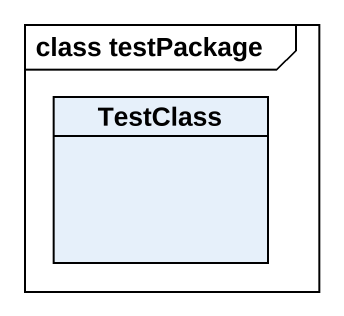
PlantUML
@startuml
mainframe class testPackage
hide circle
hide empty members
class TestClass
@enduml
